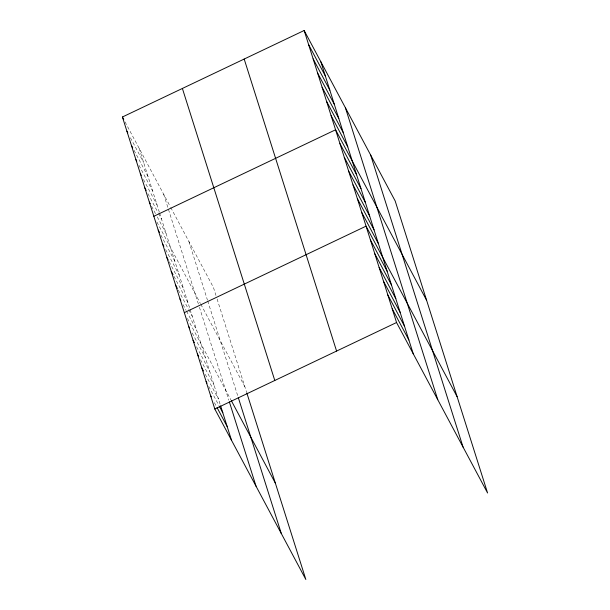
<?xml version="1.0" encoding="UTF-8"?>
<svg xmlns="http://www.w3.org/2000/svg" width="610" height="610" viewBox="0 0 610 610"><rect width="100%" height="100%" fill="white"/><g stroke="black" fill="none" stroke-linecap="round" stroke-linejoin="round"><path stroke-width="0.46" stroke-dasharray="3.05 2.29" d="M125.058 121.931L170.297 206.66M170.739 207.492L213.447 287.478L215.97 295.461M130.426 137.761L143.602 162.451M134.032 150.304L148.093 176.633M138.958 165.31L152.576 190.816M143.449 179.493L157.067 204.998M147.933 193.675L158.043 212.6M158.478 213.424L161.558 219.188M151.547 206.21L155.497 213.622M157.258 216.908L166.042 233.371M156.907 222.048L200.385 303.46M200.827 304.291L244.862 386.763M160.826 234.987L174.887 261.316M165.623 249.574L179.241 275.087M169.1 261.698L183.602 288.85M173.896 276.284L187.956 302.621M178.25 290.055L188.36 308.98M188.795 309.804L192.31 316.384M183.046 304.642L186.119 310.406M186.561 311.23L196.664 330.155M187.4 318.412L230.87 399.825M192.196 332.999L205.379 357.689M196.557 346.77L209.733 371.452M200.469 359.709L214.087 385.223M205.265 374.304L218.449 398.986M208.742 386.42L218.845 405.345M214.415 402.653L216.611 406.771M217.091 299.007L246.501 391.933M188.917 241.537L207.43 300.044M207.713 300.936L237.755 395.89M163.648 194.209L198.875 305.541M199.417 307.257L228.819 400.183M139.118 148.268L159.309 212.097M159.591 212.981L189.862 308.645M190.129 309.506L220.355 405.009"/><path stroke-width="0.91" d="M246.768 392.787L305.846 579.5L214.819 409.02L122.419 116.998L304.154 30.5L395.181 200.98L487.581 493.002L396.553 322.522L304.154 30.5M153.834 216.283L335.569 129.785L426.596 300.272M184.327 312.648L366.061 226.157L457.088 396.637M214.819 409.02L396.553 322.522M308.637 44.682L325.336 75.953M313.128 58.865L329.827 90.135M317.619 73.055L334.31 104.318M322.103 87.238L338.802 118.508M326.594 101.42L343.285 132.69M331.077 115.603L347.776 146.873M339.923 143.556L356.621 174.826M344.276 157.319L360.975 188.589M348.638 171.09L365.329 202.36M352.992 184.853L369.69 216.123M357.346 198.624L374.044 229.886M361.707 212.387L378.398 243.657M370.415 239.921L387.114 271.191M374.769 253.684L391.467 284.954M379.13 267.454L395.821 298.725M383.484 281.218L400.183 312.488M387.838 294.988L404.537 326.258M392.192 308.752L408.891 340.022M122.419 116.998L123.738 119.468M126.91 131.18L127.787 132.827M131.394 145.363L132.713 147.833M135.885 159.546L136.762 161.192M140.369 173.736L141.253 175.375M144.86 187.918L146.179 190.381M149.351 202.101L150.228 203.748M158.188 230.054L159.507 232.517M162.55 243.817L163.861 246.287M166.904 257.58L168.223 260.051M171.257 271.351L173.019 274.645M175.611 285.114L177.373 288.408M179.973 298.885L180.85 300.532M231.32 400.656L275.354 483.135M188.681 326.419L189.565 328.066M193.042 340.182L194.354 342.652M197.396 353.952L198.715 356.415M201.75 367.716L203.511 371.01M206.104 381.486L206.988 383.133M219.287 406.168L222.802 412.757M210.465 395.25L211.342 396.896M217.053 407.594L227.156 426.52M370.651 155.039L463.051 447.061M345.382 107.711L437.774 399.733M320.852 61.77L413.245 353.792M244.183 59.04L336.583 351.063M182.39 88.45L274.79 380.472M238.304 397.613L281.317 533.559M229.368 401.906L256.048 486.223M220.622 405.871L231.518 440.283"/></g></svg>
